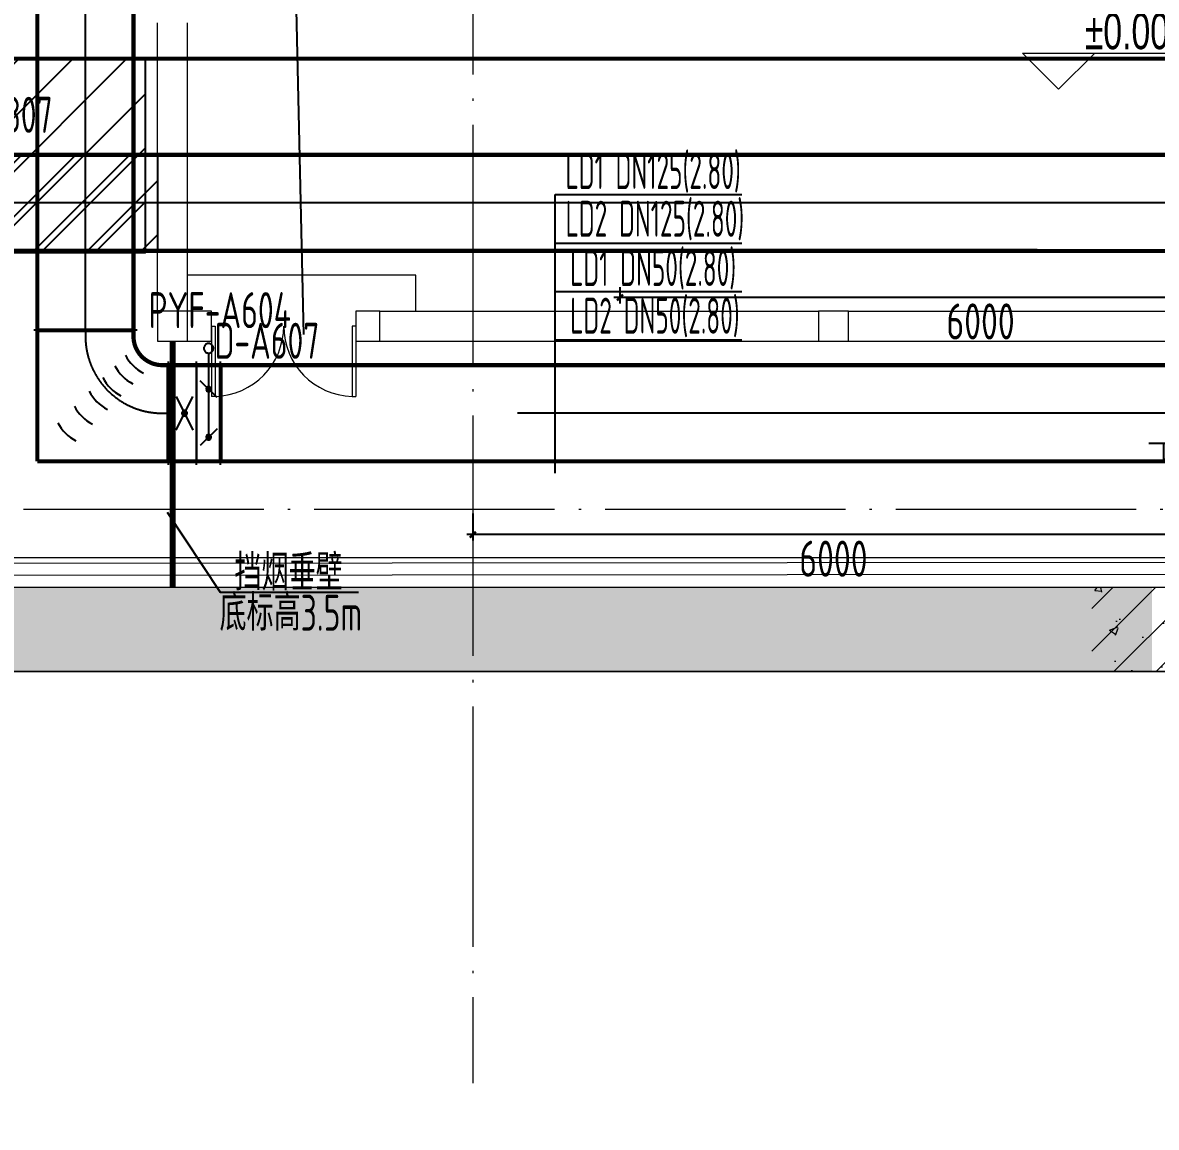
# Model space of a CAD drawing. Extents: x 4 to 13611208, y -605838 to 574722.
# Drawn here: x 13261650 to 13271084, y 179717 to 188910 of the extents above; entities that cross this region are included whole.
import ezdxf
from ezdxf.enums import TextEntityAlignment as Align

# ---------------------------------------------------------------- set-up
doc = ezdxf.new("R2010")
doc.units = 0
doc.header["$LTSCALE"] = 1000
doc.header["$MEASUREMENT"] = 0
doc.linetypes.add('CENTER2', pattern=[28.575, 19.05, -3.175, 3.175, -3.175])
doc.linetypes.add('DOTE', pattern=[2.42, 2, -0.2, 0.02, -0.2])
doc.layers.add('0标记', color=1, linetype='Continuous', plot=False)
for name, color, linetype in [('DUCT-D-S中心线', 5, 'CENTER2'), ('DUCT-D-S管', 130, 'Continuous'), ('DUCT-K-P中心线', 5, 'CENTER2'), ('DUCT-K-P标注', 7, 'Continuous'), ('DUCT-K-P管', 191, 'Continuous'), ('DUCT-K-S标注', 7, 'Continuous'), ('DUCT-K-S管', 40, 'Continuous'), ('DUCT-X-P标注', 7, 'Continuous'), ('DUCT-X-P风口', 7, 'Continuous'), ('DUCT-X-S标注', 7, 'Continuous'), ('DUCT-X-YP中心线', 5, 'CENTER2'), ('DUCT-X-YP标注', 7, 'Continuous'), ('DUCT-X-YP法兰', 2, 'Continuous'), ('DUCT-X-YP管', 31, 'Continuous'), ('DUCT-X-YP管端线', 2, 'Continuous'), ('DUCT-X-YP阀门', 7, 'Continuous'), ('SXT-标注', 7, 'Continuous')]:
    doc.layers.add(name, color=color, linetype=linetype)
doc.layers.add('建筑底图', color=8, linetype='Continuous', lineweight=13)
doc.styles.add('67', font='gbenor.shx', dxfattribs={"width": 0.7, "bigfont": 'hztxt.shx'})
doc.styles.add('C', font='HZTXT_E', dxfattribs={"width": 0.7, "bigfont": 'HZTXT'})
doc.styles.add('du', font='gbenor.shx', dxfattribs={"width": 0.8, "bigfont": 'hztxt.shx'})
doc.dimstyles.new('67', dxfattribs={"dimscale": 100, "dimtxt": 3, "dimasz": 0.5, "dimexe": 0.5, "dimexo": 2, "dimgap": 0.5, "dimtad": 2, "dimdec": 0, "dimrnd": 5, "dimzin": 0, "dimdsep": 46, "dimtxsty": 'du', "dimblk": 'ARCHTICK', "dimcen": 0, "dimdle": 0.5, "dimclrd": 256, "dimclre": 256, "dimclrt": 256, "dimazin": 0, "dimtfac": 1, "dimtdec": 0, "dimtix": 1, "dimtmove": 2, "dimatfit": 3, "dimfxl": 100, "dimtolj": 1, "dimtzin": 0, "dimlwd": -1, "dimlwe": -1, "dimarcsym": 0})

# ---------------------------------------------------------------- blocks, each defined once
blk = doc.blocks.new('_FZH')
blk.add_lwpolyline([(-0.5, -0.5), (0.5, -0.5), (0.5, 0.5), (-0.5, 0.5)], close=True)
blk = doc.blocks.new('$DorLib2D$00000002')
for p, q in [((-0.5, 0), (-0.5, 0.4875)), ((-0.475, 0.4875), (-0.5, 0.4875)), ((-0.475, 0), (-0.475, 0.4875)), ((0.475, 0), (0.475, 0.4875)), ((0.475, 0.4875), (0.5, 0.4875)), ((0.5, 0), (0.5, 0.4875)), ((-0.5, 0), (-0.475, 0)), ((0.5, 0), (0.475, 0))]:
    blk.add_line(p, q)
at = {"lineweight": 13}
for centre, start, end in [((-0.4875, 0), 0, 88.53072), ((0.4875, 0), 91.46928, 180)]:
    blk.add_arc(centre, 0.4875, start, end, dxfattribs=at)
blk = doc.blocks.new('fextfe')
at = {"layer": 'DUCT-X-P标注', "style": '67', "width": 0.75}
blk.add_attdef('FHF-A201', (1930390.6, -201817.9), '', height=300, dxfattribs=at)
blk = doc.blocks.new('_ArchTick')
at = {"color": 0, "linetype": 'ByBlock', "const_width": 0.4}
blk.add_lwpolyline([(-0.5, -0.5), (0.5, 0.5)], dxfattribs=at)
blk = doc.blocks.new('*D440')
at = {"layer": 'DUCT-K-S标注', "transparency": 16777216}
for p, q in [((13266620.9, 186707.1), (13266620.9, 186573.2)), ((13272622.4, 186707.1), (13272622.4, 186573.2)), ((13272672.4, 186623.2), (13266570.9, 186623.2))]:
    blk.add_line(p, q, dxfattribs=at)
at = {"layer": 'DUCT-K-S标注', "transparency": 16777216, "xscale": 50, "yscale": 50, "zscale": 50, "rotation": 180}
blk.add_blockref('_ArchTick', (13266620.9, 186623.2), dxfattribs=at)
at = {"layer": 'DUCT-K-S标注', "transparency": 16777216, "xscale": 50, "yscale": 50, "zscale": 50}
blk.add_blockref('_ArchTick', (13272622.4, 186623.2), dxfattribs=at)
at = {"layer": 'DUCT-K-S标注', "transparency": 16777216, "insert": (13269621.7, 186423.2), "char_height": 300, "attachment_point": 5, "style": 'du'}
blk.add_mtext('\\A1;6000', dxfattribs=at)
blk = doc.blocks.new('*D814')
at = {"layer": 'DUCT-X-YP标注', "transparency": 16777216}
for p, q in [((13265397.4, 184824.7), (13265397.4, 184599)), ((13271397.4, 184824.7), (13271397.4, 184599)), ((13271447.4, 184649), (13265347.4, 184649))]:
    blk.add_line(p, q, dxfattribs=at)
at = {"layer": 'DUCT-X-YP标注', "transparency": 16777216, "xscale": 50, "yscale": 50, "zscale": 50, "rotation": 180}
blk.add_blockref('_ArchTick', (13265397.4, 184649), dxfattribs=at)
at = {"layer": 'DUCT-X-YP标注', "transparency": 16777216, "xscale": 50, "yscale": 50, "zscale": 50}
blk.add_blockref('_ArchTick', (13271397.4, 184649), dxfattribs=at)
at = {"layer": 'DUCT-X-YP标注', "transparency": 16777216, "insert": (13268397.4, 184449), "char_height": 300, "attachment_point": 5, "style": 'du'}
blk.add_mtext('\\A1;6000', dxfattribs=at)
blk = doc.blocks.new('$风口$00000152')
for p, q in [((150, 300), (150, -300)), ((0, 200), (150, 200)), ((0, 200), (0, -200)), ((0, 196.6), (150, 122.6)), ((0, 105.7), (150, 37)), ((-234.9, 31.5), (-234.9, -31.5)), ((-234.9, 31.5), (-50, 0)), ((0, 23.8), (150, -43.5)), ((-378.4, 0), (-234.9, 0)), ((-234.9, -31.5), (-50, 0)), ((0, -58.8), (150, -122.7)), ((0, -145.2), (144.5, -200)), ((0, -200), (150, -200))]:
    blk.add_line(p, q)

msp = doc.modelspace()

# ---------------------------------------------------------------- hatches: boundary and pattern name
at = {"layer": 'DUCT-D-S管'}
h = msp.add_hatch(dxfattribs=at)
h.set_pattern_fill('ANSI31', color=8, scale=200)
h.set_pattern_definition([(45, (0, 0), (-224.506403, 224.506403), [])])
h.paths.add_polyline_path([(13262672.4, 188609.8), (13258422.6, 188609.8), (13258422.6, 186997), (13262672.4, 186997)])
at = {"layer": 'DUCT-K-S管'}
h = msp.add_hatch(dxfattribs=at)
h.set_pattern_fill('ANSI31', color=8, scale=200)
h.set_pattern_definition([(45, (-4.56, -102755.7), (-224.506403, 224.506403), [])])
edge = h.paths.add_edge_path()
edge.add_line((13259392.8, 187411.2), (13259442.8, 187411.2))
edge.add_line((13259442.8, 187411.2), (13259442.8, 187811.2))
edge.add_line((13259442.8, 187811.2), (13259392.8, 187811.2))
edge.add_arc((13259392.8, 188211.2), 400, 180, 269.99746, ccw=False)
edge.add_line((13258992.8, 188211.2), (13258992.8, 188261.2))
edge.add_line((13258992.8, 188261.2), (13258592.8, 188261.2))
edge.add_line((13258592.8, 188261.2), (13258592.8, 188211.2))
edge.add_arc((13259392.8, 188211.2), 800, 180, 269.99746)
edge = h.paths.add_edge_path()
edge.add_line((13259442.7, 187011.2), (13259442.8, 187411.2))
edge.add_line((13259442.8, 187411.2), (13259392.8, 187411.2))
edge.add_arc((13259392.8, 188211.2), 800, 180, 269.99746, ccw=False)
edge.add_line((13258592.8, 188211.2), (13258592.8, 188261.2))
edge.add_line((13258592.8, 188261.2), (13258192.8, 188261.2))
edge.add_line((13258192.8, 188261.2), (13258192.8, 187011.2))
edge.add_line((13258192.8, 187011.2), (13259442.7, 187011.2))
h.paths.add_polyline_path([(13260667.6, 187411.1), (13260667.6, 187811.1), (13259443, 187811.2), (13259443, 187411.2)])
h.paths.add_polyline_path([(13260667.6, 187011.1), (13260667.6, 187411.1), (13259443, 187411.2), (13259442.9, 187011.2)])
h.paths.add_polyline_path([(13260867.8, 187811.1), (13260667.8, 187811.1), (13260667.8, 187011.1), (13260867.8, 187011.1)])
h.paths.add_polyline_path([(13262772.3, 187410.3), (13262772.4, 187810.3), (13260868.2, 187811.1), (13260868, 187411.1)])
h.paths.add_polyline_path([(13262772.3, 187010.3), (13262772.4, 187410.3), (13260868, 187411.1), (13260867.8, 187011.1)])
at = {"layer": '建筑底图'}
h = msp.add_hatch(dxfattribs=at)
h.set_pattern_fill('钢筋混凝土', color=8, scale=100, style=0)
h.set_pattern_definition([(45, (793255.26, 8e-09), (-176.7766953, 176.7766953), []), (50, (793255.26, 8e-09), (717.260183, -62.752135), [75, -825]), (355, (793255.26, 8e-09), (-138.751334, 752.192134), [60, -660]), (100.4514, (793315, -5.2), (578.50938, 689.439542), [63.74019, -701.14211]), (46.1842, (793255.26, 200), (1067.24105, -165.519014), [112.5, -1237.5]), (96.6356, (793344.2, 186.2), (934.662706, 974.11787), [95.61029, -1051.713]), (351.1842, (793255.3, 200), (934.66195, 974.1186), [90, -990]), (21, (793355.26, 150), (596.907052, -402.61889), [75, -825]), (326, (793355.26, 150), (243.31533, 725.150045), [60, -660]), (71.4514, (793405, 116.45), (840.22263, 322.530497), [63.74019, -701.14211]), (37.5, (793255.26, 8e-09), (12.1598553, 332.893854), [0, -652, 0, -670, 0, -662.5]), (7.5, (793255.26, 8e-09), (263.069537, 394.411712), [0, -382, 0, -637, 0, -252.5]), (327.5, (793032.26, 8e-09), (533.822436, -22.554872), [0, -250, 0, -780, 0, -1035]), (317.5, (792932.26, 8e-09), (583.18617, 100.104982), [0, -325, 0, -518, 0, -735])])
h.paths.add_polyline_path([(13271047.4, 184209.5), (13237197.4, 184209.5), (13237197.4, 183509.5), (13271047.4, 183509.5)])
h = msp.add_hatch(dxfattribs=at)
h.set_pattern_fill('钢筋混凝土', color=8, scale=100, style=0)
h.set_pattern_definition([(45, (792755.26, 8e-09), (-176.7766953, 176.7766953), []), (50, (792755.26, 8e-09), (717.260183, -62.752135), [75, -825]), (355, (792755.26, 8e-09), (-138.751334, 752.192134), [60, -660]), (100.4514, (792815, -5.2), (578.50938, 689.439542), [63.74019, -701.14211]), (46.1842, (792755.26, 200), (1067.24105, -165.519014), [112.5, -1237.5]), (96.6356, (792844.2, 186.2), (934.662706, 974.11787), [95.61029, -1051.713]), (351.1842, (792755.3, 200), (934.66195, 974.1186), [90, -990]), (21, (792855.26, 150), (596.907052, -402.61889), [75, -825]), (326, (792855.26, 150), (243.31533, 725.150045), [60, -660]), (71.4514, (792905, 116.45), (840.22263, 322.530497), [63.74019, -701.14211]), (37.5, (792755.26, 8e-09), (12.1598553, 332.893854), [0, -652, 0, -670, 0, -662.5]), (7.5, (792755.26, 8e-09), (263.069537, 394.411712), [0, -382, 0, -637, 0, -252.5]), (327.5, (792532.26, 8e-09), (533.822436, -22.554872), [0, -250, 0, -780, 0, -1035]), (317.5, (792432.26, 8e-09), (583.18617, 100.104982), [0, -325, 0, -518, 0, -735])])
h.paths.add_polyline_path([(13273939.3, 184209.5), (13270547.4, 184209.5), (13270547.4, 183509.5), (13273939.3, 183509.5)])

# ---------------------------------------------------------------- linework, layer by layer
at = {"layer": '0标记'}
msp.add_lwpolyline([(13263991.4, 186314.9), (13262812.1, 238538.4), (13261754.1, 195134.6)], dxfattribs=at)
at = {"layer": 'DUCT-D-S中心线'}
msp.add_line((13300595.6, 187808.8), (13260422.6, 187809.9), dxfattribs=at)
at = {"layer": 'DUCT-D-S管', "color": 8}
msp.add_lwpolyline([(13262672.4, 188609.8), (13258422.6, 188609.8), (13258422.6, 186997), (13262672.4, 186997)], close=True, dxfattribs=at)
at = {"layer": 'DUCT-D-S管', "const_width": 35}
for points in [[(13300595.6, 188608.8), (13260422.6, 188609.9)], [(13260422.5, 187009.9), (13300595.6, 187008.8)]]:
    msp.add_lwpolyline(points, dxfattribs=at)
at = {"layer": 'DUCT-K-P中心线'}
msp.add_line((13279867.2, 187409.5), (13260872.6, 187410.4), dxfattribs=at)
at = {"layer": 'DUCT-K-P管', "const_width": 35}
for points in [[(13279867.2, 187809.5), (13260872.6, 187810.4)], [(13260872.5, 187010.4), (13279867.2, 187009.5)]]:
    msp.add_lwpolyline(points, dxfattribs=at)
at = {"layer": 'DUCT-K-S管', "color": 8}
msp.add_lwpolyline([(13262772.5, 187810.3), (13262772.2, 187010.3)], dxfattribs=at)
at = {"layer": 'DUCT-X-S标注', "const_width": 50}
msp.add_lwpolyline([(13262897.4, 184209.5), (13262897.4, 186259.5)], dxfattribs=at)
at = {"layer": 'DUCT-X-S标注'}
msp.add_lwpolyline([(13264444.9, 184168.3), (13263296.6, 184168.3), (13262856.7, 184832.6)], dxfattribs=at)
at = {"layer": 'DUCT-X-YP中心线'}
for p, q in [((13262172.4, 186349.7), (13262172.4, 192009.3)), ((13262172.4, 186349.5), (13262172.4, 186299.5)), ((13262812.4, 185659.5), (13262862.4, 185659.5)), ((13262897.4, 185659.5), (13262862.6, 185659.5)), ((13284817.5, 185659.5), (13263298, 185659.5))]:
    msp.add_line(p, q, dxfattribs=at)
msp.add_arc((13262812.4, 186299.5), 640, 180, 270, dxfattribs=at)
at = {"layer": 'DUCT-X-YP法兰'}
for p, q in [((13262602.4, 186349.6), (13261742.4, 186349.6)), ((13262862.5, 185229.5), (13262862.5, 186089.5)), ((13262897.5, 185229.5), (13262897.5, 186089.5)), ((13263097.7, 185229.5), (13263097.7, 186089.5)), ((13263297.9, 185229.5), (13263297.9, 186089.5))]:
    msp.add_line(p, q, dxfattribs=at)
at = {"layer": 'DUCT-X-YP法兰', "color": 18, "true_color": 0x000000}
for p in [(13262172.4, 186349.7, 4500), (13262172.4, 186349.5, 4500), (13262862.4, 185659.5, 4500), (13262862.6, 185659.5, 4500), (13262897.4, 185659.5, 4500), (13262897.6, 185659.5, 4500), (13263097.6, 185659.5, 4500), (13263097.8, 185659.5, 4500), (13263297.8, 185659.5, 4500), (13263298, 185659.5, 4500)]:
    msp.add_point(p, dxfattribs=at)
at = {"layer": 'DUCT-X-YP管', "const_width": 35}
for points in [[(13261772.4, 192009.3), (13261772.4, 186349.7)], [(13262572.4, 186349.7), (13262572.4, 192009.3)], [(13261772.4, 186349.7), (13262572.4, 186349.7)], [(13261772.4, 186349.5), (13261772.4, 185259.5)], [(13262572.4, 186299.5), (13262572.4, 186349.5)], [(13262862.4, 186059.5), (13262812.4, 186059.5)], [(13262897.4, 186059.5), (13262862.6, 186059.5)], [(13262862.6, 186059.5), (13262862.6, 185259.5)], [(13262897.4, 185259.5), (13262897.4, 186059.5)], [(13262897.6, 186059.5), (13263097.6, 186059.5)], [(13263097.8, 186059.5), (13263297.8, 186059.5)], [(13284817.5, 186059.5), (13263298, 186059.5)], [(13263298, 186059.5), (13263298, 185259.5)], [(13261772.4, 185259.5), (13262862.4, 185259.5)], [(13262862.6, 185259.5), (13262897.4, 185259.5)], [(13263097.6, 185259.5), (13262897.6, 185259.5)], [(13263297.8, 185259.5), (13263097.8, 185259.5)], [(13263298, 185259.5), (13284817.5, 185259.5)]]:
    msp.add_lwpolyline(points, dxfattribs=at)
at = {"layer": 'DUCT-X-YP管', "extrusion": (0, 0, -1), "const_width": 35}
msp.add_lwpolyline([(-13262812.4, 186059.5, 0.414214), (-13262572.4, 186299.5)], format="xyb", dxfattribs=at)
at = {"layer": 'DUCT-X-YP管', "color": 18, "true_color": 0x000000}
for p in [(13262172.4, 186349.5, 4500), (13262862.4, 185659.5, 4500)]:
    msp.add_point(p, dxfattribs=at)
at = {"layer": 'DUCT-X-YP管端线'}
for p, q in [((13262572.4, 186349.5), (13261772.4, 186349.5)), ((13262862.4, 185259.5), (13262862.4, 186059.5)), ((13262897.6, 185259.5), (13262897.6, 186059.5)), ((13263097.6, 185259.5), (13263097.6, 186059.5)), ((13263097.8, 186059.5), (13263097.8, 185259.5)), ((13263297.8, 186059.5), (13263297.8, 185259.5))]:
    msp.add_line(p, q, dxfattribs=at)
for centre in [(13262812.4, 186299.5), (13262724, 186211.1), (13262625, 186112.1), (13262511.8, 185999), (13262388.1, 185875.3), (13262250.2, 185737.4)]:
    msp.add_arc(centre, 345, 207, 243, dxfattribs=at)
at = {"layer": 'DUCT-X-YP阀门'}
for p, q in [((13263173.1, 186231), (13263169, 186227.3)), ((13263177.8, 186234.2), (13263173.1, 186231)), ((13263182.8, 186236.6), (13263177.8, 186234.2)), ((13263188.1, 186238.3), (13263182.8, 186236.6)), ((13263193.6, 186239.3), (13263188.1, 186238.3)), ((13263199.2, 186239.5), (13263193.6, 186239.3)), ((13263204.7, 186238.9), (13263199.2, 186239.5)), ((13263210.1, 186237.6), (13263204.7, 186238.9)), ((13263215.3, 186235.5), (13263210.1, 186237.6)), ((13263220.1, 186232.7), (13263215.3, 186235.5)), ((13263224.5, 186229.3), (13263220.1, 186232.7)), ((13263158.6, 186207.8), (13263157.9, 186202.3)), ((13263157.9, 186202.3), (13263157.9, 186196.7)), ((13263157.9, 186196.7), (13263158.6, 186191.2)), ((13263160.2, 186213.2), (13263158.6, 186207.8)), ((13263158.6, 186191.2), (13263160.2, 186185.8)), ((13263162.4, 186218.3), (13263160.2, 186213.2)), ((13263160.2, 186185.8), (13263162.4, 186180.7)), ((13263165.4, 186223), (13263162.4, 186218.3)), ((13263162.4, 186180.7), (13263165.4, 186176)), ((13263169, 186227.3), (13263165.4, 186223)), ((13263165.4, 186176), (13263169, 186171.7)), ((13263169, 186171.7), (13263173.1, 186168)), ((13263173.1, 186168), (13263177.8, 186164.9)), ((13263177.8, 186164.9), (13263182.8, 186162.4)), ((13263182.8, 186162.4), (13263188.1, 186160.7)), ((13263188.1, 186160.7), (13263193.6, 186159.7)), ((13263193.6, 186159.7), (13263199.2, 186159.6)), ((13263197.8, 186159.5), (13263197.8, 186059.5)), ((13263199.2, 186159.6), (13263204.7, 186160.1)), ((13263204.7, 186160.1), (13263210.1, 186161.5)), ((13263210.1, 186161.5), (13263215.3, 186163.6)), ((13263215.3, 186163.6), (13263220.1, 186166.4)), ((13263220.1, 186166.4), (13263224.5, 186169.8)), ((13263228.4, 186225.2), (13263224.5, 186229.3)), ((13263224.5, 186169.8), (13263228.4, 186173.8)), ((13263231.7, 186220.7), (13263228.4, 186225.2)), ((13263228.4, 186173.8), (13263231.7, 186178.3)), ((13263234.3, 186215.8), (13263231.7, 186220.7)), ((13263231.7, 186178.3), (13263234.3, 186183.3)), ((13263236.2, 186210.6), (13263234.3, 186215.8)), ((13263234.3, 186183.3), (13263236.2, 186188.5)), ((13263237.4, 186205.1), (13263236.2, 186210.6)), ((13263236.2, 186188.5), (13263237.4, 186194)), ((13263237.8, 186199.5), (13263237.4, 186205.1)), ((13263237.4, 186194), (13263237.8, 186199.5)), ((13263197.8, 186059.5), (13263197.8, 185659.5)), ((13263267.8, 185789.5), (13263127.8, 185929.5)), ((13263176, 185863.6), (13263175.6, 185859.5)), ((13263175.6, 185859.5), (13263176, 185855.5)), ((13263177.1, 185867.5), (13263176, 185863.6)), ((13263176, 185855.5), (13263177.1, 185851.5)), ((13263178.9, 185871.2), (13263177.1, 185867.5)), ((13263181.4, 185874.5), (13263178.9, 185871.2)), ((13263184.4, 185877.2), (13263181.4, 185874.5)), ((13263183.4, 185863.8), (13263182.8, 185861)), ((13263182.8, 185861), (13263182.8, 185858.1)), ((13263182.8, 185858.1), (13263183.4, 185855.3)), ((13263184.4, 185866.4), (13263183.4, 185863.8)), ((13263183.4, 185855.3), (13263184.4, 185852.7)), ((13263187.9, 185879.4), (13263184.4, 185877.2)), ((13263186, 185868.8), (13263184.4, 185866.4)), ((13263184.4, 185852.7), (13263186, 185850.3)), ((13263187.9, 185870.9), (13263186, 185868.8)), ((13263187.5, 185862.6), (13263187.1, 185860.5)), ((13263187.1, 185860.5), (13263187.1, 185858.5)), ((13263187.1, 185858.5), (13263187.5, 185856.5)), ((13263188.2, 185864.4), (13263187.5, 185862.6)), ((13263187.5, 185856.5), (13263188.2, 185854.6)), ((13263191.7, 185880.8), (13263187.9, 185879.4)), ((13263190.3, 185872.5), (13263187.9, 185870.9)), ((13263189.3, 185866.2), (13263188.2, 185864.4)), ((13263188.2, 185854.6), (13263189.3, 185852.9)), ((13263190.7, 185867.6), (13263189.3, 185866.2)), ((13263189.3, 185852.9), (13263190.7, 185851.4)), ((13263192.9, 185873.7), (13263190.3, 185872.5)), ((13263192.4, 185868.8), (13263190.7, 185867.6)), ((13263195.7, 185881.6), (13263191.7, 185880.8)), ((13263194.3, 185869.7), (13263192.4, 185868.8)), ((13263195.6, 185874.4), (13263192.9, 185873.7)), ((13263196.2, 185870.2), (13263194.3, 185869.7)), ((13263198.5, 185874.5), (13263195.6, 185874.4)), ((13263199.8, 185881.6), (13263195.7, 185881.6)), ((13263198.3, 185870.2), (13263196.2, 185870.2)), ((13263197.8, 185859.5), (13263197.8, 185459.5)), ((13263200.3, 185870), (13263198.3, 185870.2)), ((13263201.3, 185874.1), (13263198.5, 185874.5)), ((13263203.8, 185880.8), (13263199.8, 185881.6)), ((13263202.2, 185869.3), (13263200.3, 185870)), ((13263204, 185873.2), (13263201.3, 185874.1)), ((13263204, 185868.3), (13263202.2, 185869.3)), ((13263207.6, 185879.4), (13263203.8, 185880.8)), ((13263206.5, 185871.8), (13263204, 185873.2)), ((13263205.5, 185866.9), (13263204, 185868.3)), ((13263204, 185850.8), (13263205.5, 185852.1)), ((13263206.8, 185865.3), (13263205.5, 185866.9)), ((13263205.5, 185852.1), (13263206.8, 185853.7)), ((13263208.6, 185869.9), (13263206.5, 185871.8)), ((13263207.7, 185863.5), (13263206.8, 185865.3)), ((13263206.8, 185853.7), (13263207.7, 185855.5)), ((13263211.1, 185877.2), (13263207.6, 185879.4)), ((13263208.3, 185861.6), (13263207.7, 185863.5)), ((13263207.7, 185855.5), (13263208.3, 185857.5)), ((13263208.5, 185859.5), (13263208.3, 185861.6)), ((13263208.3, 185857.5), (13263208.5, 185859.5)), ((13263210.4, 185867.6), (13263208.6, 185869.9)), ((13263211.7, 185865.1), (13263210.4, 185867.6)), ((13263210.4, 185851.4), (13263211.7, 185854)), ((13263214.1, 185874.5), (13263211.1, 185877.2)), ((13263212.5, 185862.4), (13263211.7, 185865.1)), ((13263211.7, 185854), (13263212.5, 185856.7)), ((13263212.8, 185859.5), (13263212.5, 185862.4)), ((13263212.5, 185856.7), (13263212.8, 185859.5)), ((13263216.6, 185871.2), (13263214.1, 185874.5)), ((13263218.4, 185867.5), (13263216.6, 185871.2)), ((13263219.5, 185863.6), (13263218.4, 185867.5)), ((13263218.4, 185851.5), (13263219.5, 185855.5)), ((13263219.9, 185859.5), (13263219.5, 185863.6)), ((13263219.5, 185855.5), (13263219.9, 185859.5)), ((13262927.5, 185799.5), (13263067.6, 185519.6)), ((13262927.6, 185519.5), (13263067.6, 185799.5)), ((13263177.1, 185851.5), (13263178.9, 185847.9)), ((13263178.9, 185847.9), (13263181.4, 185844.6)), ((13263181.4, 185844.6), (13263184.4, 185841.8)), ((13263184.4, 185841.8), (13263187.9, 185839.7)), ((13263186, 185850.3), (13263187.9, 185848.2)), ((13263187.9, 185848.2), (13263190.3, 185846.5)), ((13263187.9, 185839.7), (13263191.7, 185838.2)), ((13263190.3, 185846.5), (13263192.9, 185845.3)), ((13263190.7, 185851.4), (13263192.4, 185850.2)), ((13263191.7, 185838.2), (13263195.7, 185837.5)), ((13263192.4, 185850.2), (13263194.3, 185849.4)), ((13263192.9, 185845.3), (13263195.6, 185844.7)), ((13263194.3, 185849.4), (13263196.2, 185848.9)), ((13263195.6, 185844.7), (13263198.5, 185844.5)), ((13263195.7, 185837.5), (13263199.8, 185837.5)), ((13263196.2, 185848.9), (13263198.3, 185848.8)), ((13263198.3, 185848.8), (13263200.3, 185849.1)), ((13263198.5, 185844.5), (13263201.3, 185844.9)), ((13263199.8, 185837.5), (13263203.8, 185838.2)), ((13263200.3, 185849.1), (13263202.2, 185849.8)), ((13263201.3, 185844.9), (13263204, 185845.9)), ((13263202.2, 185849.8), (13263204, 185850.8)), ((13263203.8, 185838.2), (13263207.6, 185839.7)), ((13263204, 185845.9), (13263206.5, 185847.3)), ((13263206.5, 185847.3), (13263208.6, 185849.2)), ((13263207.6, 185839.7), (13263211.1, 185841.8)), ((13263208.6, 185849.2), (13263210.4, 185851.4)), ((13263211.1, 185841.8), (13263214.1, 185844.6)), ((13263214.1, 185844.6), (13263216.6, 185847.9)), ((13263216.6, 185847.9), (13263218.4, 185851.5)), ((13262975.8, 185663.6), (13262975.4, 185659.5)), ((13262976.9, 185667.5), (13262975.8, 185663.6)), ((13262978.7, 185671.2), (13262976.9, 185667.5)), ((13262981.2, 185674.5), (13262978.7, 185671.2)), ((13262984.2, 185677.2), (13262981.2, 185674.5)), ((13262983.6, 185665.1), (13262982.8, 185662.4)), ((13262984.9, 185667.6), (13262983.6, 185665.1)), ((13262987.7, 185679.4), (13262984.2, 185677.2)), ((13262986.7, 185669.9), (13262984.9, 185667.6)), ((13262988.9, 185671.8), (13262986.7, 185669.9)), ((13262987.6, 185663.5), (13262987, 185661.6)), ((13262988.5, 185665.3), (13262987.6, 185663.5)), ((13262991.5, 185680.8), (13262987.7, 185679.4)), ((13262989.8, 185666.9), (13262988.5, 185665.3)), ((13262991.3, 185673.2), (13262988.9, 185671.8)), ((13262991.3, 185668.3), (13262989.8, 185666.9)), ((13262994, 185674.1), (13262991.3, 185673.2)), ((13262993.1, 185669.3), (13262991.3, 185668.3)), ((13262995.5, 185681.6), (13262991.5, 185680.8)), ((13262995, 185670), (13262993.1, 185669.3)), ((13262996.9, 185674.5), (13262994, 185674.1)), ((13262997.1, 185670.2), (13262995, 185670)), ((13262999.6, 185681.6), (13262995.5, 185681.6)), ((13262999.7, 185674.4), (13262996.9, 185674.5)), ((13262999.1, 185670.2), (13262997.1, 185670.2)), ((13263001.1, 185669.7), (13262999.1, 185670.2)), ((13263003.6, 185680.8), (13262999.6, 185681.6)), ((13263002.5, 185673.7), (13262999.7, 185674.4)), ((13263002.9, 185668.8), (13263001.1, 185669.7)), ((13263005.1, 185672.5), (13263002.5, 185673.7)), ((13263004.6, 185667.6), (13263002.9, 185668.8)), ((13263007.4, 185679.4), (13263003.6, 185680.8)), ((13263006, 185666.2), (13263004.6, 185667.6)), ((13263007.4, 185670.9), (13263005.1, 185672.5)), ((13263007.1, 185664.4), (13263006, 185666.2)), ((13263007.9, 185662.6), (13263007.1, 185664.4)), ((13263010.9, 185677.2), (13263007.4, 185679.4)), ((13263009.4, 185668.8), (13263007.4, 185670.9)), ((13263010.9, 185666.4), (13263009.4, 185668.8)), ((13263013.9, 185674.5), (13263010.9, 185677.2)), ((13263012, 185663.8), (13263010.9, 185666.4)), ((13263012.5, 185661), (13263012, 185663.8)), ((13263016.4, 185671.2), (13263013.9, 185674.5)), ((13263018.2, 185667.5), (13263016.4, 185671.2)), ((13263019.3, 185663.6), (13263018.2, 185667.5)), ((13263019.7, 185659.5), (13263019.3, 185663.6)), ((13262975.4, 185659.5), (13262975.8, 185655.5)), ((13262975.8, 185655.5), (13262976.9, 185651.5)), ((13262976.9, 185651.5), (13262978.7, 185647.9)), ((13262978.7, 185647.9), (13262981.2, 185644.6)), ((13262981.2, 185644.6), (13262984.2, 185641.8)), ((13262982.8, 185662.4), (13262982.6, 185659.5)), ((13262982.6, 185659.5), (13262982.8, 185656.7)), ((13262982.8, 185656.7), (13262983.6, 185654)), ((13262983.6, 185654), (13262984.9, 185651.4)), ((13262984.2, 185641.8), (13262987.7, 185639.7)), ((13262984.9, 185651.4), (13262986.7, 185649.2)), ((13262986.7, 185649.2), (13262988.9, 185647.3)), ((13262987, 185661.6), (13262986.8, 185659.5)), ((13262986.8, 185659.5), (13262987, 185657.5)), ((13262987, 185657.5), (13262987.6, 185655.5)), ((13262987.6, 185655.5), (13262988.5, 185653.7)), ((13262987.7, 185639.7), (13262991.5, 185638.2)), ((13262988.5, 185653.7), (13262989.8, 185652.1)), ((13262988.9, 185647.3), (13262991.3, 185645.9)), ((13262989.8, 185652.1), (13262991.3, 185650.8)), ((13262991.3, 185650.8), (13262993.1, 185649.8)), ((13262991.3, 185645.9), (13262994, 185644.9)), ((13262991.5, 185638.2), (13262995.5, 185637.5)), ((13262993.1, 185649.8), (13262995, 185649.1)), ((13262994, 185644.9), (13262996.9, 185644.5)), ((13262995, 185649.1), (13262997.1, 185648.8)), ((13262995.5, 185637.5), (13262999.6, 185637.5)), ((13262996.9, 185644.5), (13262999.7, 185644.7)), ((13262997.1, 185648.8), (13262999.1, 185648.9)), ((13262999.1, 185648.9), (13263001.1, 185649.4)), ((13262999.6, 185637.5), (13263003.6, 185638.2)), ((13262999.7, 185644.7), (13263002.5, 185645.3)), ((13263001.1, 185649.4), (13263002.9, 185650.2)), ((13263002.5, 185645.3), (13263005.1, 185646.5)), ((13263002.9, 185650.2), (13263004.6, 185651.4)), ((13263003.6, 185638.2), (13263007.4, 185639.7)), ((13263004.6, 185651.4), (13263006, 185652.9)), ((13263005.1, 185646.5), (13263007.4, 185648.2)), ((13263006, 185652.9), (13263007.1, 185654.6)), ((13263007.1, 185654.6), (13263007.9, 185656.5)), ((13263007.4, 185648.2), (13263009.4, 185650.3)), ((13263007.4, 185639.7), (13263010.9, 185641.8)), ((13263008.2, 185660.5), (13263007.9, 185662.6)), ((13263007.9, 185656.5), (13263008.2, 185658.5)), ((13263008.2, 185658.5), (13263008.2, 185660.5)), ((13263009.4, 185650.3), (13263010.9, 185652.7)), ((13263010.9, 185652.7), (13263012, 185655.3)), ((13263010.9, 185641.8), (13263013.9, 185644.6)), ((13263012, 185655.3), (13263012.5, 185658.1)), ((13263012.5, 185658.1), (13263012.5, 185661)), ((13263013.9, 185644.6), (13263016.4, 185647.9)), ((13263016.4, 185647.9), (13263018.2, 185651.5)), ((13263018.2, 185651.5), (13263019.3, 185655.5)), ((13263019.3, 185655.5), (13263019.7, 185659.5)), ((13263267.8, 185529.5), (13263127.8, 185389.5)), ((13263184.4, 185477.2), (13263181.4, 185474.5)), ((13263187.9, 185479.4), (13263184.4, 185477.2)), ((13263191.7, 185480.8), (13263187.9, 185479.4)), ((13263195.7, 185481.6), (13263191.7, 185480.8)), ((13263199.8, 185481.6), (13263195.7, 185481.6)), ((13263203.8, 185480.8), (13263199.8, 185481.6)), ((13263207.6, 185479.4), (13263203.8, 185480.8)), ((13263211.1, 185477.2), (13263207.6, 185479.4)), ((13263214.1, 185474.5), (13263211.1, 185477.2)), ((13263176, 185463.6), (13263175.6, 185459.5)), ((13263175.6, 185459.5), (13263176, 185455.5)), ((13263177.1, 185467.5), (13263176, 185463.6)), ((13263176, 185455.5), (13263177.1, 185451.5)), ((13263178.9, 185471.2), (13263177.1, 185467.5)), ((13263177.1, 185451.5), (13263178.9, 185447.9)), ((13263181.4, 185474.5), (13263178.9, 185471.2)), ((13263178.9, 185447.9), (13263181.4, 185444.6)), ((13263181.4, 185444.6), (13263184.4, 185441.8)), ((13263183.4, 185463.8), (13263182.8, 185461)), ((13263182.8, 185461), (13263182.8, 185458.1)), ((13263182.8, 185458.1), (13263183.4, 185455.3)), ((13263184.4, 185466.4), (13263183.4, 185463.8)), ((13263183.4, 185455.3), (13263184.4, 185452.7)), ((13263186, 185468.8), (13263184.4, 185466.4)), ((13263184.4, 185452.7), (13263186, 185450.3)), ((13263184.4, 185441.8), (13263187.9, 185439.7)), ((13263187.9, 185470.9), (13263186, 185468.8)), ((13263186, 185450.3), (13263187.9, 185448.2)), ((13263187.5, 185462.6), (13263187.1, 185460.5)), ((13263187.1, 185460.5), (13263187.1, 185458.5)), ((13263187.1, 185458.5), (13263187.5, 185456.5)), ((13263188.2, 185464.4), (13263187.5, 185462.6)), ((13263187.5, 185456.5), (13263188.2, 185454.6)), ((13263190.3, 185472.5), (13263187.9, 185470.9)), ((13263187.9, 185448.2), (13263190.3, 185446.5)), ((13263187.9, 185439.7), (13263191.7, 185438.2)), ((13263189.3, 185466.2), (13263188.2, 185464.4)), ((13263188.2, 185454.6), (13263189.3, 185452.9)), ((13263190.7, 185467.6), (13263189.3, 185466.2)), ((13263189.3, 185452.9), (13263190.7, 185451.4)), ((13263192.9, 185473.7), (13263190.3, 185472.5)), ((13263190.3, 185446.5), (13263192.9, 185445.3)), ((13263192.4, 185468.8), (13263190.7, 185467.6)), ((13263190.7, 185451.4), (13263192.4, 185450.2)), ((13263191.7, 185438.2), (13263195.7, 185437.5)), ((13263194.3, 185469.7), (13263192.4, 185468.8)), ((13263192.4, 185450.2), (13263194.3, 185449.4)), ((13263195.6, 185474.4), (13263192.9, 185473.7)), ((13263192.9, 185445.3), (13263195.6, 185444.7)), ((13263196.2, 185470.2), (13263194.3, 185469.7)), ((13263194.3, 185449.4), (13263196.2, 185448.9)), ((13263198.5, 185474.5), (13263195.6, 185474.4)), ((13263195.6, 185444.7), (13263198.5, 185444.5)), ((13263195.7, 185437.5), (13263199.8, 185437.5)), ((13263198.3, 185470.2), (13263196.2, 185470.2)), ((13263196.2, 185448.9), (13263198.3, 185448.8)), ((13263200.3, 185470), (13263198.3, 185470.2)), ((13263198.3, 185448.8), (13263200.3, 185449.1)), ((13263201.3, 185474.1), (13263198.5, 185474.5)), ((13263198.5, 185444.5), (13263201.3, 185444.9)), ((13263199.8, 185437.5), (13263203.8, 185438.2)), ((13263202.2, 185469.3), (13263200.3, 185470)), ((13263200.3, 185449.1), (13263202.2, 185449.8)), ((13263204, 185473.2), (13263201.3, 185474.1)), ((13263201.3, 185444.9), (13263204, 185445.9)), ((13263204, 185468.3), (13263202.2, 185469.3)), ((13263202.2, 185449.8), (13263204, 185450.8)), ((13263203.8, 185438.2), (13263207.6, 185439.7)), ((13263206.5, 185471.8), (13263204, 185473.2)), ((13263205.5, 185466.9), (13263204, 185468.3)), ((13263204, 185450.8), (13263205.5, 185452.1)), ((13263204, 185445.9), (13263206.5, 185447.3)), ((13263206.8, 185465.3), (13263205.5, 185466.9)), ((13263205.5, 185452.1), (13263206.8, 185453.7)), ((13263208.6, 185469.9), (13263206.5, 185471.8)), ((13263206.5, 185447.3), (13263208.6, 185449.2)), ((13263207.7, 185463.5), (13263206.8, 185465.3)), ((13263206.8, 185453.7), (13263207.7, 185455.5)), ((13263207.6, 185439.7), (13263211.1, 185441.8)), ((13263208.3, 185461.6), (13263207.7, 185463.5)), ((13263207.7, 185455.5), (13263208.3, 185457.5)), ((13263208.5, 185459.5), (13263208.3, 185461.6)), ((13263208.3, 185457.5), (13263208.5, 185459.5)), ((13263210.4, 185467.6), (13263208.6, 185469.9)), ((13263208.6, 185449.2), (13263210.4, 185451.4)), ((13263211.7, 185465.1), (13263210.4, 185467.6)), ((13263210.4, 185451.4), (13263211.7, 185454)), ((13263211.1, 185441.8), (13263214.1, 185444.6)), ((13263212.5, 185462.4), (13263211.7, 185465.1)), ((13263211.7, 185454), (13263212.5, 185456.7)), ((13263212.8, 185459.5), (13263212.5, 185462.4)), ((13263212.5, 185456.7), (13263212.8, 185459.5)), ((13263216.6, 185471.2), (13263214.1, 185474.5)), ((13263214.1, 185444.6), (13263216.6, 185447.9)), ((13263218.4, 185467.5), (13263216.6, 185471.2)), ((13263216.6, 185447.9), (13263218.4, 185451.5)), ((13263219.5, 185463.6), (13263218.4, 185467.5)), ((13263218.4, 185451.5), (13263219.5, 185455.5)), ((13263219.9, 185459.5), (13263219.5, 185463.6)), ((13263219.5, 185455.5), (13263219.9, 185459.5))]:
    msp.add_line(p, q, dxfattribs=at)
at = {"layer": 'SXT-标注'}
for p, q in [((13266080.7, 185159.5, 2800), (13266080.7, 187478.7, 2800)), ((13266080.7, 187478.7, 2800), (13267636.1, 187478.7, 2800)), ((13266080.7, 187075.6, 2800), (13267636.1, 187075.6, 2800)), ((13266080.7, 186672.4, 2800), (13267636.1, 186672.4, 2800)), ((13266080.7, 186269.2, 2800), (13267636.1, 186269.2, 2800))]:
    msp.add_line(p, q, dxfattribs=at)
at = {"layer": '建筑底图', "color": 8, "linetype": 'DOTE'}
for p, q in [((13265397.4, 212259.5), (13265397.4, 180083)), ((13474197.4, 184859.5), (13119297.4, 184859.5))]:
    msp.add_line(p, q, dxfattribs=at)
at = {"layer": '建筑底图', "color": 8}
for p, q in [((13262772.4, 186509.5), (13262772.4, 188909.5)), ((13263022.4, 186509.5), (13263022.4, 188909.5)), ((13263222.4, 186509.5), (13263022.4, 186509.5)), ((13263222.4, 186259.5), (13263222.4, 186509.5)), ((13264622.4, 186509.5), (13268272.4, 186509.5)), ((13268522.4, 186509.5), (13272672.4, 186509.5)), ((13263022.4, 186259.5), (13263222.4, 186259.5)), ((13264622.4, 186259.5), (13268272.4, 186259.5)), ((13268522.4, 186259.5), (13272672.4, 186259.5)), ((13283547.4, 184427.6), (13247385.8, 184395.7)), ((13283447.4, 184327.5), (13247297.4, 184295.6)), ((13310897.4, 184209.5), (13206897.4, 184209.5)), ((13311597.4, 183509.5), (13207597.4, 183509.5))]:
    msp.add_line(p, q, dxfattribs=at)
at = {"layer": '建筑底图'}
for p, q in [((13270271.5, 188355.9), (13269971.5, 188655.9)), ((13269971.5, 188655.9), (13271177.5, 188655.9)), ((13270271.5, 188355.9), (13270571.5, 188655.9))]:
    msp.add_line(p, q, dxfattribs=at)
at = {"layer": '建筑底图', "color": 8}
for points in [[(13264922.4, 186509.5), (13264922.4, 186809.5), (13263022.4, 186809.5)], [(13189447.4, 182909.5), (13206647.4, 182909.5), (13206647.4, 184459.5), (13274397.4, 184459.5)], [(13168947.4, 181959.5), (13207597.4, 181959.5), (13207597.4, 183509.5), (13311597.4, 183509.5), (13311597.4, 184159.5), (13438197.4, 184159.5), (13438197.4, 183959.5), (13443697.4, 183959.5), (13443697.4, 171509.5), (13434297, 171509.5), (13434297, 165209.5), (13477297.4, 165209.5)]]:
    msp.add_lwpolyline(points, dxfattribs=at)

# ---------------------------------------------------------------- block references
at = {"layer": 'DUCT-K-P标注'}
msp.add_blockref('fextfe', (11330365.1, 389810.5), dxfattribs=at).add_auto_attribs({'FHF-A201': 'FHF-A307'})
msp.add_blockref('fextfe', (11330365.1, 389810.5), dxfattribs=at).add_auto_attribs({'FHF-A201': 'FHF-A307'})
at = {"layer": 'DUCT-X-P风口', "yscale": 1.25, "rotation": 89.99999999999999}
msp.add_blockref('$风口$00000152', (13271397.4, 185259.5, 3500), dxfattribs=at)
at = {"layer": '建筑底图', "color": 8, "xscale": 250, "yscale": 250, "zscale": 250}
for p in [(13262897.4, 186384.5), (13268397.4, 186384.5)]:
    msp.add_blockref('_FZH', p, dxfattribs=at)
at = {"layer": '建筑底图', "color": 8}
for name, p, xscale, yscale, zscale, rotation in [('_FZH', (13264522.4, 186384.5), 250, 200.0000022612512, 200.0000022612512, 270), ('$DorLib2D$00000002', (13263822.4, 186384.5), -1200, -1200, -1200, 1.13480062690579e-06)]:
    msp.add_blockref(name, p, dxfattribs=dict(at, xscale=xscale, yscale=yscale, zscale=zscale, rotation=rotation))

# ---------------------------------------------------------------- texts
at = {"layer": 'DUCT-X-S标注', "style": '67', "width": 0.75}
for s, p in [('PYF-A604', (13262698.1, 186367.2, -950)), ('D-A607', (13263247.3, 186112.2, -950)), ('挡烟垂壁', (13263413.3, 184184.1, 1185)), ('底标高3.5m', (13263288.7, 183849.4, 2370))]:
    msp.add_text(s, height=300, dxfattribs=at).set_placement(p)
at = {"layer": 'SXT-标注', "style": '67', "width": 0.6}
for s, p in [('LD1 DN125(2.80) ', (13266945.8, 187674.5)), ('LD2 DN125(2.80) ', (13266960.6, 187277.5)), ('LD1 DN50(2.80) ', (13266945.8, 186868.2)), ('LD2 DN50(2.80) ', (13266960.6, 186471.2))]:
    msp.add_text(s, height=300, dxfattribs=at).set_placement(p, align=Align.MIDDLE_CENTER)
at = {"layer": '建筑底图', "style": 'C', "width": 0.7}
msp.add_text('%%P0.000', height=300, dxfattribs=at).set_placement((13270489.2, 188688.9))

# ---------------------------------------------------------------- dimensions: what is measured, and where the dimension line sits
at = {"layer": 'DUCT-K-S标注'}
dim = msp.add_linear_dim(base=(13266620.9463, 186623.173), p1=(13272622.3662, 186907.123, 3735), p2=(13266620.9463, 186907.123, 3735), dimstyle='67', dxfattribs=at)
dim.commit()
dim.dimension.update_dxf_attribs({"geometry": '*D440', "text_midpoint": (13269621.6563, 186423.173)})
at = {"layer": 'DUCT-X-YP标注'}
dim = msp.add_linear_dim(base=(13265397.4, 184649), p1=(13271397.4, 185024.7, 3500), p2=(13265397.4, 185024.7), dimstyle='67', dxfattribs=at)
dim.commit()
dim.dimension.update_dxf_attribs({"geometry": '*D814', "text_midpoint": (13268397.4, 184449)})

doc.saveas('drawing.dxf')
